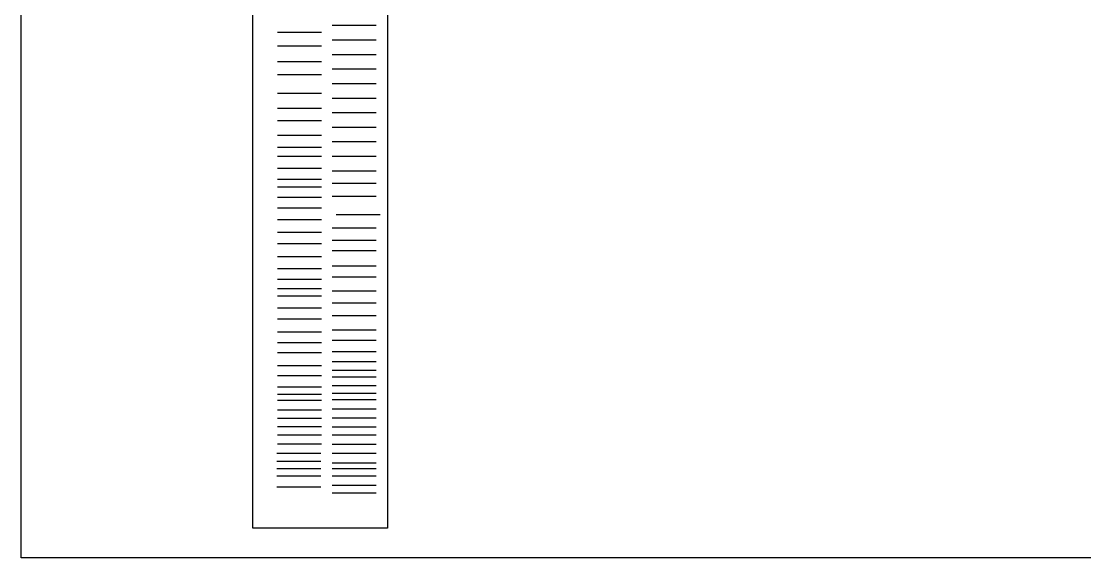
# Model space of a CAD drawing. Header units: metres. Extents: x 1303463 to 1304450, y 168019 to 168516.
# Drawn here: x 1303463.1 to 1303956.3, y 168019.4 to 168268.3 of the extents above; entities that cross this region are included whole.
import ezdxf
from ezdxf.lldxf.tags import DXFTag

# ---------------------------------------------------------------- set-up
doc = ezdxf.new("R2010")
doc.units = ezdxf.units.M
doc.styles.add('Arial', font='arial.ttf')
tags = doc.linetypes.add('6.6KV', pattern='A,2.5,-0.560566,["6.6KV",Arial,S=1,R=0,X=0,Y=-0.39335],-4.366923,2.5', length=9.927489).pattern_tags.tags
tags[6] = DXFTag(74, 10)
tags = doc.linetypes.add('6.6KV_A', pattern='A,2.5,-0.560566,["6.6KV_A",Arial,S=1,R=0,X=0,Y=-0.39335],-6.239072,2.5', length=11.799638).pattern_tags.tags
tags[6] = DXFTag(74, 10)
tags = doc.linetypes.add('ASD', pattern='A,2.5,-0.239678,["ASD",Arial,S=1,R=0,X=0,Y=-0.39335],-3.224053,2.5', length=8.463731).pattern_tags.tags
tags[6] = DXFTag(74, 10)
tags = doc.linetypes.add('BDK', pattern='A,2.5,-0.627818,["BDK",Arial,S=1,R=0,X=0,Y=-0.39335],-3.869353,2.5', length=9.497171).pattern_tags.tags
tags[6] = DXFTag(74, 10)
tags = doc.linetypes.add('BO', pattern='A,2.5,-0.434044,["BO",Arial,S=1,R=0,X=0,Y=-0.39335],-2.427839,2.5', length=7.861883).pattern_tags.tags
tags[6] = DXFTag(74, 10)
tags = doc.linetypes.add('BT', pattern='A,2.5,-0.434044,["BT",Arial,S=1,R=0,X=0,Y=-0.39335],-2.481289,2.5', length=7.915333).pattern_tags.tags
tags[6] = DXFTag(74, 10)
tags = doc.linetypes.add('BT_O', pattern='A,2.5,-0.560566,["BT_O",Arial,S=1,R=0,X=0,Y=-0.39335],-4.527043,2.5', length=10.087609).pattern_tags.tags
tags[6] = DXFTag(74, 10)
tags = doc.linetypes.add('BT_OP', pattern='A,2.5,-0.484364,["BT_OP",Arial,S=1,R=0,X=0,Y=-0.39335],-5.575794,2.5', length=11.060158).pattern_tags.tags
tags[6] = DXFTag(74, 10)
tags = doc.linetypes.add('BT_P', pattern='A,2.5,-0.560566,["BT_P",Arial,S=1,R=0,X=0,Y=-0.39335],-4.527043,2.5', length=10.087609).pattern_tags.tags
tags[6] = DXFTag(74, 10)
tags = doc.linetypes.add('BTB', pattern='A,2.5,-0.239678,["BTB",Arial,S=1,R=0,X=0,Y=-0.39335],-2.902301,2.5', length=8.141979).pattern_tags.tags
tags[6] = DXFTag(74, 10)
tags = doc.linetypes.add('CATV', pattern='A,2.5,-0.560566,["CATV",Arial,S=1,R=0,X=0,Y=-0.39335],-4.338853,2.5', length=9.899419).pattern_tags.tags
tags[6] = DXFTag(74, 10)
tags = doc.linetypes.add('CTS', pattern='A,2.5,-0.239678,["CTS",Arial,S=1,R=0,X=0,Y=-0.39335],-3.224053,2.5', length=8.463731).pattern_tags.tags
tags[6] = DXFTag(74, 10)
tags = doc.linetypes.add('CWT', pattern='A,2.5,-0.239678,["CWT",Arial,S=1,R=0,X=0,Y=-0.39335],-3.224053,2.5', length=8.463731).pattern_tags.tags
tags[6] = DXFTag(74, 10)
tags = doc.linetypes.add('ECNR', pattern='A,2.5,-0.560566,["ECNR",Arial,S=1,R=0,X=0,Y=-0.39335],-4.366923,2.5,-0.13649', length=10.063979).pattern_tags.tags
tags[6] = DXFTag(74, 10)
tags = doc.linetypes.add('ES', pattern='A,2.5,-0.434044,["ES",Arial,S=1,R=0,X=0,Y=-0.39335],-2.481289,2.5', length=7.915333).pattern_tags.tags
tags[6] = DXFTag(74, 10)
tags = doc.linetypes.add('ES_A', pattern='A,2.5,-0.560566,["ES_A",Arial,S=1,R=0,X=0,Y=-0.39335],-4.527043,2.5', length=10.087609).pattern_tags.tags
tags[6] = DXFTag(74, 10)
tags = doc.linetypes.add('ES_O', pattern='A,2.5,-0.560566,["ES_O",Arial,S=1,R=0,X=0,Y=-0.39335],-4.338853,2.5', length=9.899419).pattern_tags.tags
tags[6] = DXFTag(74, 10)
tags = doc.linetypes.add('ESSO', pattern='A,2.5,-0.560566,["ESSO",Arial,S=1,R=0,X=0,Y=-0.39335],-4.527043,2.5', length=10.087609).pattern_tags.tags
tags[6] = DXFTag(74, 10)
tags = doc.linetypes.add('EXA', pattern='A,2.5,-0.36054,["EXA",Arial,S=1,R=0,X=0,Y=-0.39335],-3.327707,2.5', length=8.688247).pattern_tags.tags
tags[6] = DXFTag(74, 10)
tags = doc.linetypes.add('FC-P', pattern='A,2.5,-0.560566,["FC-P",Arial,S=1,R=0,X=0,Y=-0.39335],-4.527043,2.5', length=10.087609).pattern_tags.tags
tags[6] = DXFTag(74, 10)
tags = doc.linetypes.add('FD_GTC', pattern='A,2.5,-0.443196,["FD_GTC",Arial,S=1,R=0,X=0,Y=-0.39335],-6.356442,2.5', length=11.799638).pattern_tags.tags
tags[6] = DXFTag(74, 10)
tags = doc.linetypes.add('FS', pattern='A,2.5,-0.434044,["FS",Arial,S=1,R=0,X=0,Y=-0.39335],-2.481289,2.5', length=7.915333).pattern_tags.tags
tags[6] = DXFTag(74, 10)
tags = doc.linetypes.add('FSC', pattern='A,2.5,-0.239678,["FSC",Arial,S=1,R=0,X=0,Y=-0.39335],-3.224053,2.5', length=8.463731).pattern_tags.tags
tags[6] = DXFTag(74, 10)
tags = doc.linetypes.add('FSCP', pattern='A,2.5,-0.560566,["FSCP",Arial,S=1,R=0,X=0,Y=-0.39335],-4.527043,2.5', length=10.087609).pattern_tags.tags
tags[6] = DXFTag(74, 10)
tags = doc.linetypes.add('FSP', pattern='A,2.5,-0.239678,["FSP",Arial,S=1,R=0,X=0,Y=-0.39335],-3.224053,2.5', length=8.463731).pattern_tags.tags
tags[6] = DXFTag(74, 10)
tags = doc.linetypes.add('FSRM', pattern='A,2.5,-0.560566,["FSRM",Arial,S=1,R=0,X=0,Y=-0.39335],-4.527043,2.5', length=10.087609).pattern_tags.tags
tags[6] = DXFTag(74, 10)
tags = doc.linetypes.add('G_P', pattern='A,2.5,-0.239678,["G_P",Arial,S=1,R=0,X=0,Y=-0.39335],-3.224053,2.5', length=8.463731).pattern_tags.tags
tags[6] = DXFTag(74, 10)
tags = doc.linetypes.add('GPR', pattern='A,2.5,-0.36054,["GPR",Arial,S=1,R=0,X=0,Y=-0.39335],-3.327707,2.5', length=8.688247).pattern_tags.tags
tags[6] = DXFTag(74, 10)
tags = doc.linetypes.add('GS', pattern='A,2.5,-0.434044,["GS",Arial,S=1,R=0,X=0,Y=-0.39335],-2.481289,2.5', length=7.915333).pattern_tags.tags
tags[6] = DXFTag(74, 10)
tags = doc.linetypes.add('GS_P', pattern='A,2.5,-0.560566,["GS_P",Arial,S=1,R=0,X=0,Y=-0.39335],-4.527043,2.5', length=10.087609).pattern_tags.tags
tags[6] = DXFTag(74, 10)
tags = doc.linetypes.add('HTL', pattern='A,2.5,-0.36054,["HTL",Arial,S=1,R=0,X=0,Y=-0.39335],-3.327707,2.5', length=8.688247).pattern_tags.tags
tags[6] = DXFTag(74, 10)
tags = doc.linetypes.add('HTLD', pattern='A,2.5,-0.560566,["HTLD",Arial,S=1,R=0,X=0,Y=-0.39335],-4.366923,2.5', length=9.927489).pattern_tags.tags
tags[6] = DXFTag(74, 10)
tags = doc.linetypes.add('HV_O', pattern='A,2.5,-0.560566,["HV_O",Arial,S=1,R=0,X=0,Y=-0.39335],-4.338853,2.5', length=9.899419).pattern_tags.tags
tags[6] = DXFTag(74, 10)
tags = doc.linetypes.add('LP', pattern='A,2.5,-0.434044,["LP",Arial,S=1,R=0,X=0,Y=-0.39335],-2.233808,2.5', length=7.667852).pattern_tags.tags
tags[6] = DXFTag(74, 10)
tags = doc.linetypes.add('LP_L', pattern='A,2.5,-0.560566,["LP_L",Arial,S=1,R=0,X=0,Y=-0.39335],-4.527043,2.5', length=10.087609).pattern_tags.tags
tags[6] = DXFTag(74, 10)
tags = doc.linetypes.add('LP_SGN', pattern='A,2.5,-0.560566,["LP_SGN",Arial,S=1,R=0,X=0,Y=-0.39335],-5.962198,2.5', length=11.522764).pattern_tags.tags
tags[6] = DXFTag(74, 10)
tags = doc.linetypes.add('LP_SSE', pattern='A,2.5,-0.560566,["LP_SSE",Arial,S=1,R=0,X=0,Y=-0.39335],-5.962198,2.5', length=11.522764).pattern_tags.tags
tags[6] = DXFTag(74, 10)
tags = doc.linetypes.add('LPS_E', pattern='A,2.5,-0.484364,["LPS_E",Arial,S=1,R=0,X=0,Y=-0.39335],-4.987884,2.5', length=10.472248).pattern_tags.tags
tags[6] = DXFTag(74, 10)
tags = doc.linetypes.add('LPS_E-P', pattern='A,2.5,-0.443196,["LPS_E-P",Arial,S=1,R=0,X=0,Y=-0.39335],-6.356442,2.5', length=11.799638).pattern_tags.tags
tags[6] = DXFTag(74, 10)
tags = doc.linetypes.add('LSD', pattern='A,2.5,-0.239678,["LSD",Arial,S=1,R=0,X=0,Y=-0.39335],-3.224053,2.5', length=8.463731).pattern_tags.tags
tags[6] = DXFTag(74, 10)
tags = doc.linetypes.add('LV', pattern='A,2.5,-0.434044,["LV",Arial,S=1,R=0,X=0,Y=-0.39335],-2.481289,2.5', length=7.915333).pattern_tags.tags
tags[6] = DXFTag(74, 10)
tags = doc.linetypes.add('LV-P', pattern='A,2.5,-0.560566,["LV-P",Arial,S=1,R=0,X=0,Y=-0.39335],-3.591735,2.5', length=9.152301).pattern_tags.tags
tags[6] = DXFTag(74, 10)
tags = doc.linetypes.add('LV_A', pattern='A,2.5,-0.560566,["LV_A",Arial,S=1,R=0,X=0,Y=-0.39335],-4.527043,2.5', length=10.087609).pattern_tags.tags
tags[6] = DXFTag(74, 10)
tags = doc.linetypes.add('LV_O', pattern='A,2.5,-0.560566,["LV_O",Arial,S=1,R=0,X=0,Y=-0.39335],-4.527043,2.5', length=10.087609).pattern_tags.tags
tags[6] = DXFTag(74, 10)
tags = doc.linetypes.add('LV_P', pattern='A,2.5,-0.560566,["LV_P",Arial,S=1,R=0,X=0,Y=-0.39335],-4.527043,2.5', length=10.087609).pattern_tags.tags
tags[6] = DXFTag(74, 10)
tags = doc.linetypes.add('MP', pattern='A,2.5,-0.434044,["MP",Arial,S=1,R=0,X=0,Y=-0.39335],-2.481289,2.5', length=7.915333).pattern_tags.tags
tags[6] = DXFTag(74, 10)
tags = doc.linetypes.add('NEOS', pattern='A,2.5,-0.560566,["NEOS",Arial,S=1,R=0,X=0,Y=-0.39335],-4.527043,2.5', length=10.087609).pattern_tags.tags
tags[6] = DXFTag(74, 10)
tags = doc.linetypes.add('NRTS_D', pattern='A,2.5,-0.560566,["NRTS_D",Arial,S=1,R=0,X=0,Y=-0.39335],-5.962198,2.5', length=11.522764).pattern_tags.tags
tags[6] = DXFTag(74, 10)
tags = doc.linetypes.add('OCU-G', pattern='A,2.5,-0.560566,["OCU-G",Arial,S=1,R=0,X=0,Y=-0.39335],-5.499592,2.5', length=11.060158).pattern_tags.tags
tags[6] = DXFTag(74, 10)
tags = doc.linetypes.add('PCHE', pattern='A,2.5,-0.560566,["PCHE",Arial,S=1,R=0,X=0,Y=-0.39335],-4.527043,2.5', length=10.087609).pattern_tags.tags
tags[6] = DXFTag(74, 10)
tags = doc.linetypes.add('PM', pattern='A,2.5,-0.434044,["PM",Arial,S=1,R=0,X=0,Y=-0.39335],-2.481289,2.5', length=7.915333).pattern_tags.tags
tags[6] = DXFTag(74, 10)
tags = doc.linetypes.add('PM_P', pattern='A,2.5,-0.560566,["PM_P",Arial,S=1,R=0,X=0,Y=-0.39335],-4.527043,2.5', length=10.087609).pattern_tags.tags
tags[6] = DXFTag(74, 10)
tags = doc.linetypes.add('PWHE', pattern='A,2.5,-0.560566,["PWHE",Arial,S=1,R=0,X=0,Y=-0.39335],-4.527043,2.5', length=10.087609).pattern_tags.tags
tags[6] = DXFTag(74, 10)
tags = doc.linetypes.add('RCHE', pattern='A,2.5,-0.560566,["RCHE",Arial,S=1,R=0,X=0,Y=-0.39335],-4.527043,2.5', length=10.087609).pattern_tags.tags
tags[6] = DXFTag(74, 10)
tags = doc.linetypes.add('RT', pattern='A,2.5,-0.434044,["RT",Arial,S=1,R=0,X=0,Y=-0.39335],-2.481289,2.5', length=7.915333).pattern_tags.tags
tags[6] = DXFTag(74, 10)
tags = doc.linetypes.add('S', pattern='A,2.5,-0.560566,["S",Arial,S=1,R=0,X=0,Y=-0.39335],-1.634006,2.5', length=7.194572).pattern_tags.tags
tags[6] = DXFTag(74, 10)
tags = doc.linetypes.add('S_D', pattern='A,2.5,-0.36054,["S_D",Arial,S=1,R=0,X=0,Y=-0.39335],-3.327707,2.5', length=8.688247).pattern_tags.tags
tags[6] = DXFTag(74, 10)
tags = doc.linetypes.add('SKY', pattern='A,2.5,-0.239678,["SKY",Arial,S=1,R=0,X=0,Y=-0.39335],-3.224053,2.5', length=8.463731).pattern_tags.tags
tags[6] = DXFTag(74, 10)
tags = doc.linetypes.add('SS', pattern='A,2.5,-0.434044,["SS",Arial,S=1,R=0,X=0,Y=-0.39335],-2.481289,2.5', length=7.915333).pattern_tags.tags
tags[6] = DXFTag(74, 10)
tags = doc.linetypes.add('SSRM', pattern='A,2.5,-0.560566,["SSRM",Arial,S=1,R=0,X=0,Y=-0.39335],-4.527043,2.5', length=10.087609).pattern_tags.tags
tags[6] = DXFTag(74, 10)
tags = doc.linetypes.add('SW', pattern='A,2.5,-0.434044,["SW",Arial,S=1,R=0,X=0,Y=-0.39335],-2.481289,2.5', length=7.915333).pattern_tags.tags
tags[6] = DXFTag(74, 10)
tags = doc.linetypes.add('SW_A', pattern='A,2.5,-0.560566,["SW_A",Arial,S=1,R=0,X=0,Y=-0.39335],-4.527043,2.5', length=10.087609).pattern_tags.tags
tags[6] = DXFTag(74, 10)
tags = doc.linetypes.add('SW_P', pattern='A,2.5,-0.560566,["SW_P",Arial,S=1,R=0,X=0,Y=-0.39335],-4.527043,2.5', length=10.087609).pattern_tags.tags
tags[6] = DXFTag(74, 10)
tags = doc.linetypes.add('SWD', pattern='A,2.5,-0.627818,["SWD",Arial,S=1,R=0,X=0,Y=-0.39335],-3.869353,2.5', length=9.497171).pattern_tags.tags
tags[6] = DXFTag(74, 10)
tags = doc.linetypes.add('SWP', pattern='A,2.5,-0.239678,["SWP",Arial,S=1,R=0,X=0,Y=-0.39335],-3.224053,2.5', length=8.463731).pattern_tags.tags
tags[6] = DXFTag(74, 10)
tags = doc.linetypes.add('TS', pattern='A,2.5,-0.434044,["TS",Arial,S=1,R=0,X=0,Y=-0.39335],-2.272997,2.5', length=7.707041).pattern_tags.tags
tags[6] = DXFTag(74, 10)
tags = doc.linetypes.add('UNI', pattern='A,2.5,-0.627818,["UNI",Arial,S=1,R=0,X=0,Y=-0.39335],-3.060429,2.5', length=8.688247).pattern_tags.tags
tags[6] = DXFTag(74, 10)
tags = doc.linetypes.add('VF', pattern='A,2.5,-0.434044,["VF",Arial,S=1,R=0,X=0,Y=-0.39335],-2.481289,2.5', length=7.915333).pattern_tags.tags
tags[6] = DXFTag(74, 10)
tags = doc.linetypes.add('VFO', pattern='A,2.5,-0.239678,["VFO",Arial,S=1,R=0,X=0,Y=-0.39335],-3.224053,2.5', length=8.463731).pattern_tags.tags
tags[6] = DXFTag(74, 10)
tags = doc.linetypes.add('VFTP', pattern='A,2.5,-0.560566,["VFTP",Arial,S=1,R=0,X=0,Y=-0.39335],-4.527043,2.5', length=10.087609).pattern_tags.tags
tags[6] = DXFTag(74, 10)
tags = doc.linetypes.add('VMT', pattern='A,2.5,-0.239678,["VMT",Arial,S=1,R=0,X=0,Y=-0.39335],-3.224053,2.5', length=8.463731).pattern_tags.tags
tags[6] = DXFTag(74, 10)
tags = doc.linetypes.add('W', pattern='A,2.5,-0.560566,["W",Arial,S=1,R=0,X=0,Y=-0.39335],-1.634006,2.5', length=7.194572).pattern_tags.tags
tags[6] = DXFTag(74, 10)
tags = doc.linetypes.add('W_A', pattern='A,2.5,-0.239678,["W_A",Arial,S=1,R=0,X=0,Y=-0.39335],-3.224053,2.5', length=8.463731).pattern_tags.tags
tags[6] = DXFTag(74, 10)
tags = doc.linetypes.add('W_SES', pattern='A,2.5,-0.560566,["W_SES",Arial,S=1,R=0,X=0,Y=-0.39335],-5.962198,2.5', length=11.522764).pattern_tags.tags
tags[6] = DXFTag(74, 10)
tags = doc.linetypes.add('WA_SES', pattern='A,2.5,-0.443196,["WA_SES",Arial,S=1,R=0,X=0,Y=-0.39335],-6.356442,2.5', length=11.799638).pattern_tags.tags
tags[6] = DXFTag(74, 10)
tags = doc.linetypes.add('WP', pattern='A,2.5,-0.434044,["WP",Arial,S=1,R=0,X=0,Y=-0.39335],-2.481289,2.5', length=7.915333).pattern_tags.tags
tags[6] = DXFTag(74, 10)
tags = doc.linetypes.add('WP_SES', pattern='A,2.5,-0.443196,["WP_SES",Arial,S=1,R=0,X=0,Y=-0.39335],-6.356442,2.5', length=11.799638).pattern_tags.tags
tags[6] = DXFTag(74, 10)
tags = doc.linetypes.add('WSPT', pattern='A,2.5,-0.560566,["WSPT",Arial,S=1,R=0,X=0,Y=-0.39335],-4.527043,2.5', length=10.087609).pattern_tags.tags
tags[6] = DXFTag(74, 10)
tags = doc.linetypes.add('WT', pattern='A,2.5,-0.434044,["WT",Arial,S=1,R=0,X=0,Y=-0.39335],-2.481289,2.5', length=7.915333).pattern_tags.tags
tags[6] = DXFTag(74, 10)
tags = doc.linetypes.add('WT-P', pattern='A,2.5,-0.560566,["WT-P",Arial,S=1,R=0,X=0,Y=-0.39335],-4.527043,2.5', length=10.087609).pattern_tags.tags
tags[6] = DXFTag(74, 10)
tags = doc.linetypes.add('WT_D', pattern='A,2.5,-0.560566,["WT_D",Arial,S=1,R=0,X=0,Y=-0.39335],-4.493602,2.5', length=10.054168).pattern_tags.tags
tags[6] = DXFTag(74, 10)
tags = doc.linetypes.add('WT_SES', pattern='A,2.5,-0.443196,["WT_SES",Arial,S=1,R=0,X=0,Y=-0.39335],-6.356442,2.5', length=11.799638).pattern_tags.tags
tags[6] = DXFTag(74, 10)
tags = doc.linetypes.add('ZA', pattern='A,2.5,-0.434044,["ZA",Arial,S=1,R=0,X=0,Y=-0.39335],-2.481289,2.5', length=7.915333).pattern_tags.tags
tags[6] = DXFTag(74, 10)
tags = doc.linetypes.add('ZA_D', pattern='A,2.5,-0.560566,["ZA_D",Arial,S=1,R=0,X=0,Y=-0.39335],-4.527043,2.5', length=10.087609).pattern_tags.tags
tags[6] = DXFTag(74, 10)

msp = doc.modelspace()

# ---------------------------------------------------------------- linework, layer by layer
at = {"linetype": 'UNI', "ltscale": 1000}
msp.add_line((1303581.68, 168064.21), (1303602.1, 168064.21), dxfattribs=at)
at = {"linetype": 'BO', "ltscale": 1000}
msp.add_line((1303581.68, 168060.8), (1303602.1, 168060.8), dxfattribs=at)
at = {"linetype": 'SWD', "ltscale": 1000}
msp.add_line((1303581.68, 168057.48), (1303602.1, 168057.48), dxfattribs=at)
at = {"linetype": 'WT_D', "ltscale": 1000}
msp.add_line((1303581.68, 168052.33), (1303602.1, 168052.33), dxfattribs=at)
for points in [[(1303463.1, 168478.68), (1304449.54, 168478.68), (1304449.54, 168019.42), (1303463.1, 168019.42)], [(1303570.42, 168371.87), (1303633.01, 168371.87), (1303633.01, 168033.18), (1303570.42, 168033.18)]]:
    msp.add_lwpolyline(points, close=True)
at = {"linetype": '6.6KV_A', "ltscale": 1000}
msp.add_lwpolyline([(1303581.88, 168263.27), (1303602.29, 168263.27)], dxfattribs=at)
at = {"linetype": 'LP_L', "ltscale": 1000}
msp.add_lwpolyline([(1303607.29, 168266.38), (1303627.71, 168266.38)], dxfattribs=at)
at = {"linetype": 'LP_SGN', "ltscale": 1000}
msp.add_lwpolyline([(1303607.29, 168259.63), (1303627.71, 168259.63)], dxfattribs=at)
at = {"linetype": 'ES', "ltscale": 1000}
msp.add_lwpolyline([(1303581.88, 168256.9), (1303602.29, 168256.9)], dxfattribs=at)
at = {"linetype": 'LP_SSE', "ltscale": 1000}
msp.add_lwpolyline([(1303607.29, 168252.89), (1303627.71, 168252.89)], dxfattribs=at)
at = {"linetype": 'SW_A', "ltscale": 1000}
msp.add_lwpolyline([(1303581.88, 168249.64), (1303602.29, 168249.64)], dxfattribs=at)
at = {"linetype": 'LV', "ltscale": 1000}
msp.add_lwpolyline([(1303581.88, 168243.52), (1303602.29, 168243.52)], dxfattribs=at)
at = {"linetype": 'LV_A', "ltscale": 1000}
msp.add_lwpolyline([(1303607.29, 168246.15), (1303627.71, 168246.15)], dxfattribs=at)
at = {"linetype": 'LV_O', "ltscale": 1000}
msp.add_lwpolyline([(1303607.29, 168239.41), (1303627.71, 168239.41)], dxfattribs=at)
at = {"linetype": 'SKY', "ltscale": 1000}
msp.add_lwpolyline([(1303581.88, 168234.9), (1303602.29, 168234.9)], dxfattribs=at)
at = {"linetype": 'LV_P', "ltscale": 1000}
msp.add_lwpolyline([(1303607.29, 168232.66), (1303627.71, 168232.66)], dxfattribs=at)
at = {"linetype": 'BT', "ltscale": 1000}
msp.add_lwpolyline([(1303581.88, 168228), (1303602.29, 168228)], dxfattribs=at)
at = {"linetype": 'PCHE', "ltscale": 1000}
msp.add_lwpolyline([(1303607.29, 168225.92), (1303627.71, 168225.92)], dxfattribs=at)
at = {"linetype": 'NEOS', "ltscale": 1000}
msp.add_lwpolyline([(1303581.88, 168222.19), (1303602.29, 168222.19)], dxfattribs=at)
at = {"linetype": 'PM', "ltscale": 1000}
msp.add_lwpolyline([(1303607.29, 168219.18), (1303627.71, 168219.18)], dxfattribs=at)
at = {"linetype": 'RT', "ltscale": 1000}
msp.add_lwpolyline([(1303581.88, 168215.45), (1303602.29, 168215.45)], dxfattribs=at)
at = {"linetype": 'OCU-G', "ltscale": 1000}
msp.add_lwpolyline([(1303581.88, 168209.87), (1303602.29, 168209.87)], dxfattribs=at)
at = {"linetype": 'PM_P', "ltscale": 1000}
msp.add_lwpolyline([(1303607.29, 168212.44), (1303627.71, 168212.44)], dxfattribs=at)
at = {"linetype": 'NRTS_D', "ltscale": 1000}
msp.add_lwpolyline([(1303581.88, 168205.62), (1303602.29, 168205.62)], dxfattribs=at)
at = {"linetype": 'PWHE', "ltscale": 1000}
msp.add_lwpolyline([(1303607.29, 168205.69), (1303627.71, 168205.69)], dxfattribs=at)
at = {"linetype": 'BT_O', "ltscale": 1000}
msp.add_lwpolyline([(1303581.88, 168200.2), (1303602.29, 168200.2)], dxfattribs=at)
at = {"linetype": 'RCHE', "ltscale": 1000}
msp.add_lwpolyline([(1303607.29, 168198.95), (1303627.71, 168198.95)], dxfattribs=at)
at = {"linetype": 'BT_P', "ltscale": 1000}
msp.add_lwpolyline([(1303581.88, 168195.08), (1303602.29, 168195.08)], dxfattribs=at)
at = {"linetype": 'ES_A', "ltscale": 1000}
msp.add_lwpolyline([(1303607.23, 168193.12), (1303627.65, 168193.12)], dxfattribs=at)
at = {"linetype": 'BT_OP', "ltscale": 1000}
msp.add_lwpolyline([(1303581.88, 168191.43), (1303602.29, 168191.43)], dxfattribs=at)
at = {"linetype": 'VMT', "ltscale": 1000}
msp.add_lwpolyline([(1303581.88, 168186.68), (1303602.29, 168186.68)], dxfattribs=at)
at = {"linetype": 'S', "ltscale": 1000}
msp.add_lwpolyline([(1303607.27, 168187.17), (1303627.69, 168187.17)], dxfattribs=at)
at = {"linetype": 'VF', "ltscale": 1000}
msp.add_lwpolyline([(1303581.88, 168181.73), (1303602.29, 168181.73)], dxfattribs=at)
at = {"linetype": 'W_SES', "ltscale": 1000}
msp.add_lwpolyline([(1303609.12, 168178.7), (1303629.54, 168178.7)], dxfattribs=at)
at = {"linetype": 'VFO', "ltscale": 1000}
msp.add_lwpolyline([(1303581.88, 168176.3), (1303602.29, 168176.3)], dxfattribs=at)
at = {"linetype": 'VFTP', "ltscale": 1000}
msp.add_lwpolyline([(1303581.88, 168170.36), (1303602.29, 168170.36)], dxfattribs=at)
at = {"linetype": 'WP_SES', "ltscale": 1000}
msp.add_lwpolyline([(1303607.27, 168172.46), (1303627.69, 168172.46)], dxfattribs=at)
at = {"linetype": 'ZA', "ltscale": 1000}
msp.add_lwpolyline([(1303581.88, 168165.2), (1303602.29, 168165.2)], dxfattribs=at)
at = {"linetype": 'WA_SES', "ltscale": 1000}
msp.add_lwpolyline([(1303607.27, 168166.78), (1303627.69, 168166.78)], dxfattribs=at)
at = {"linetype": 'ZA_D', "ltscale": 1000}
msp.add_lwpolyline([(1303581.88, 168159.14), (1303602.29, 168159.14)], dxfattribs=at)
at = {"linetype": 'WT_SES', "ltscale": 1000}
msp.add_lwpolyline([(1303607.27, 168161.95), (1303627.69, 168161.95)], dxfattribs=at)
at = {"linetype": 'ASD', "ltscale": 1000}
msp.add_lwpolyline([(1303607.27, 168154.76), (1303627.69, 168154.76)], dxfattribs=at)
at = {"linetype": 'FSCP', "ltscale": 1000}
msp.add_lwpolyline([(1303581.88, 168153.57), (1303602.29, 168153.57)], dxfattribs=at)
at = {"linetype": 'LSD', "ltscale": 1000}
msp.add_lwpolyline([(1303607.27, 168149.71), (1303627.69, 168149.71)], dxfattribs=at)
at = {"linetype": 'FSC', "ltscale": 1000}
msp.add_lwpolyline([(1303581.88, 168148.64), (1303602.29, 168148.64)], dxfattribs=at)
at = {"linetype": 'FS', "ltscale": 1000}
msp.add_lwpolyline([(1303581.88, 168144.3), (1303602.29, 168144.3)], dxfattribs=at)
at = {"linetype": 'FSP', "ltscale": 1000}
msp.add_lwpolyline([(1303581.88, 168140.96), (1303602.29, 168140.96)], dxfattribs=at)
at = {"linetype": 'SS', "ltscale": 1000}
msp.add_lwpolyline([(1303607.27, 168143.27), (1303627.69, 168143.27)], dxfattribs=at)
at = {"linetype": 'SW', "ltscale": 1000}
msp.add_lwpolyline([(1303581.88, 168135.3), (1303602.29, 168135.3)], dxfattribs=at)
at = {"linetype": 'ESSO', "ltscale": 1000}
msp.add_lwpolyline([(1303607.27, 168137.61), (1303627.69, 168137.61)], dxfattribs=at)
at = {"linetype": 'SWP', "ltscale": 1000}
msp.add_lwpolyline([(1303581.88, 168130.23), (1303602.29, 168130.23)], dxfattribs=at)
at = {"linetype": 'CTS', "ltscale": 1000}
msp.add_lwpolyline([(1303607.27, 168131.8), (1303627.69, 168131.8)], dxfattribs=at)
at = {"linetype": 'G_P', "ltscale": 1000}
msp.add_lwpolyline([(1303581.88, 168124.28), (1303602.29, 168124.28)], dxfattribs=at)
at = {"linetype": 'LPS_E', "ltscale": 1000}
msp.add_lwpolyline([(1303607.27, 168125.21), (1303627.69, 168125.21)], dxfattribs=at)
at = {"linetype": 'WP', "ltscale": 1000}
msp.add_lwpolyline([(1303581.88, 168119.32), (1303602.29, 168119.32)], dxfattribs=at)
at = {"linetype": 'LPS_E-P', "ltscale": 1000}
msp.add_lwpolyline([(1303607.27, 168120.32), (1303627.69, 168120.32)], dxfattribs=at)
at = {"linetype": 'MP', "ltscale": 1000}
msp.add_lwpolyline([(1303581.88, 168114.59), (1303602.29, 168114.59)], dxfattribs=at)
at = {"linetype": 'WT', "ltscale": 1000}
msp.add_lwpolyline([(1303607.27, 168115.16), (1303627.69, 168115.16)], dxfattribs=at)
at = {"linetype": 'FD_GTC', "ltscale": 1000}
msp.add_lwpolyline([(1303607.27, 168110.37), (1303627.69, 168110.37)], dxfattribs=at)
at = {"linetype": 'GS', "ltscale": 1000}
msp.add_lwpolyline([(1303581.88, 168108.66), (1303602.29, 168108.66)], dxfattribs=at)
at = {"linetype": 'WSPT', "ltscale": 1000}
msp.add_lwpolyline([(1303607.27, 168106.36), (1303627.69, 168106.36)], dxfattribs=at)
at = {"linetype": 'W_A', "ltscale": 1000}
msp.add_lwpolyline([(1303581.88, 168104.01), (1303602.29, 168104.01)], dxfattribs=at)
at = {"linetype": 'WT-P', "ltscale": 1000}
msp.add_lwpolyline([(1303607.27, 168103.33), (1303627.69, 168103.33)], dxfattribs=at)
at = {"linetype": 'CWT', "ltscale": 1000}
msp.add_lwpolyline([(1303607.27, 168099.37), (1303627.69, 168099.37)], dxfattribs=at)
at = {"linetype": 'W', "ltscale": 1000}
msp.add_lwpolyline([(1303581.88, 168098.72), (1303602.29, 168098.72)], dxfattribs=at)
at = {"linetype": 'FSRM', "ltscale": 1000}
msp.add_lwpolyline([(1303581.88, 168095.27), (1303602.29, 168095.27)], dxfattribs=at)
at = {"linetype": 'SSRM', "ltscale": 1000}
msp.add_lwpolyline([(1303607.27, 168095.73), (1303627.69, 168095.73)], dxfattribs=at)
at = {"linetype": 'SW_P', "ltscale": 1000}
msp.add_lwpolyline([(1303581.88, 168092.53), (1303602.29, 168092.53)], dxfattribs=at)
at = {"linetype": 'FC-P', "ltscale": 1000}
msp.add_lwpolyline([(1303607.27, 168092.81), (1303627.69, 168092.81)], dxfattribs=at)
at = {"linetype": 'GS_P', "ltscale": 1000}
msp.add_lwpolyline([(1303581.88, 168088.1), (1303602.29, 168088.1)], dxfattribs=at)
at = {"linetype": 'LV-P', "ltscale": 1000}
msp.add_lwpolyline([(1303607.27, 168088.49), (1303627.69, 168088.49)], dxfattribs=at)
at = {"linetype": 'ECNR', "ltscale": 1000}
msp.add_lwpolyline([(1303581.88, 168084.21), (1303602.29, 168084.21)], dxfattribs=at)
at = {"linetype": 'LP', "ltscale": 1000}
msp.add_lwpolyline([(1303581.88, 168080.29), (1303602.29, 168080.29)], dxfattribs=at)
at = {"linetype": 'BTB', "ltscale": 1000}
msp.add_lwpolyline([(1303607.27, 168084.25), (1303627.69, 168084.25)], dxfattribs=at)
at = {"linetype": '6.6KV', "ltscale": 1000}
msp.add_lwpolyline([(1303607.27, 168080.14), (1303627.69, 168080.14)], dxfattribs=at)
at = {"linetype": 'GPR', "ltscale": 1000}
msp.add_lwpolyline([(1303581.88, 168076.44), (1303602.29, 168076.44)], dxfattribs=at)
at = {"linetype": 'EXA', "ltscale": 1000}
msp.add_lwpolyline([(1303607.27, 168076.4), (1303627.69, 168076.4)], dxfattribs=at)
at = {"linetype": 'TS', "ltscale": 1000}
msp.add_lwpolyline([(1303581.88, 168072.3), (1303602.29, 168072.3)], dxfattribs=at)
at = {"linetype": 'S_D', "ltscale": 1000}
msp.add_lwpolyline([(1303607.27, 168072.16), (1303627.69, 168072.16)], dxfattribs=at)
at = {"linetype": 'HTLD', "ltscale": 1000}
for points in [[(1303581.68, 168067.9), (1303602.1, 168067.9)], [(1303607.27, 168063.48), (1303627.69, 168063.48)]]:
    msp.add_lwpolyline(points, dxfattribs=at)
at = {"linetype": 'HTL', "ltscale": 1000}
msp.add_lwpolyline([(1303607.27, 168067.9), (1303627.69, 168067.9)], dxfattribs=at)
at = {"linetype": 'CATV', "ltscale": 1000}
msp.add_lwpolyline([(1303607.27, 168060.79), (1303627.69, 168060.79)], dxfattribs=at)
at = {"linetype": 'HV_O', "ltscale": 1000}
msp.add_lwpolyline([(1303607.27, 168057.44), (1303627.69, 168057.44)], dxfattribs=at)
at = {"linetype": 'ES_O', "ltscale": 1000}
msp.add_lwpolyline([(1303607.27, 168053.05), (1303627.69, 168053.05)], dxfattribs=at)
at = {"linetype": 'BDK', "ltscale": 1000}
msp.add_lwpolyline([(1303607.27, 168049.58), (1303627.69, 168049.58)], dxfattribs=at)

doc.saveas('drawing.dxf')
